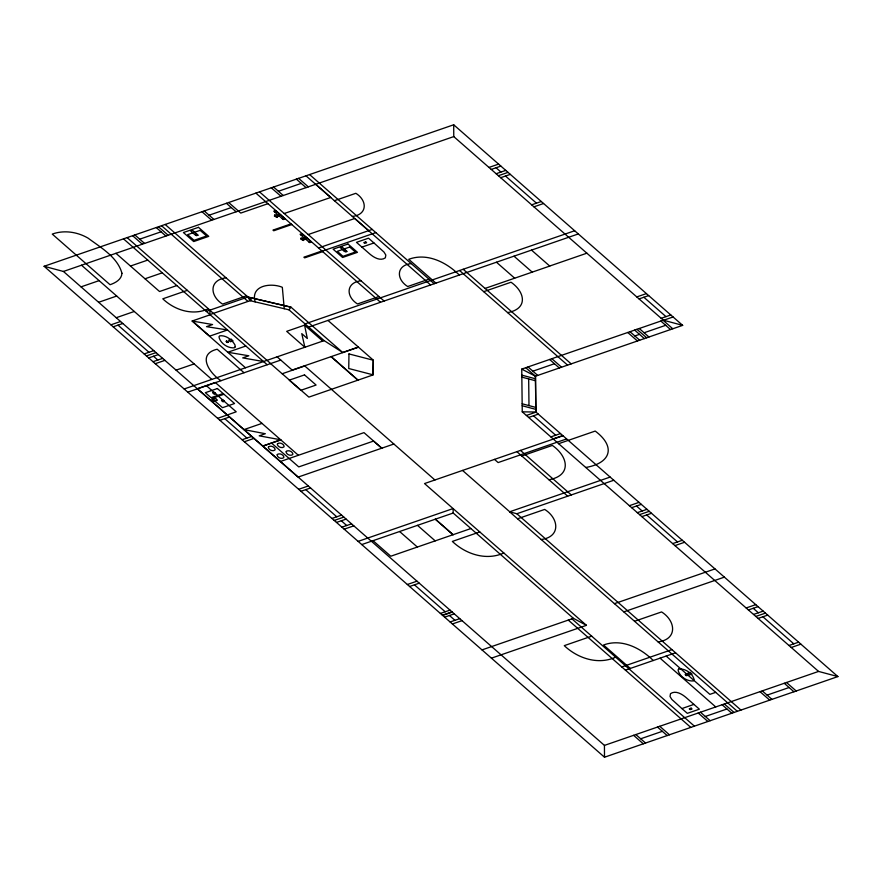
<?xml version="1.0" encoding="UTF-8"?>
<svg xmlns="http://www.w3.org/2000/svg" width="882" height="882" viewBox="0 0 882 882"><rect width="100%" height="100%" fill="white"/><g stroke="black" fill="none" stroke-linecap="round" stroke-linejoin="round"><path stroke-width="1.32" d="M288.987 309.825L290.983 307.168L342.822 352.579L324.124 340.606L288.987 309.825L250.124 300.685L247.875 297.025L206.3 311.39M483.722 291.666L511.042 282.229C525.485 292.306 527.976 308.998 507.602 312.592M44.1 266.287L453.701 124.781L682.668 325.359L535.451 376.217L521.747 369.106L522.254 411.839L818.573 671.423L837.9 676.582L604.501 757.219L44.1 266.287L63.427 271.458L604.435 745.4L604.501 757.219M139.731 239.176L161.075 231.801M209.089 215.208L231.271 207.546M278.403 191.273L301.214 183.39M63.427 271.458L453.767 136.6L663.462 320.298L673.087 316.969M267.963 203.676L240.753 213.08L228.681 202.518M274.732 212.044L276.606 211.437M130.47 266.044L147.735 260.091M279.969 214.381L274.721 215.197L274.379 216.035L277.113 217.391L278.194 215.991L280.785 215.098M284.225 213.521L330.761 197.447L315.745 184.294M81.045 286.859L99.104 280.63M282.339 218.703L284.18 218.075M334.399 200.71L355.854 193.301C367.485 200.545 367.596 214.679 352.37 216.454M291.016 223.885L272.957 230.114L273.718 230.775L291.766 224.546M145.012 278.778L162.266 272.825M98.652 302.283L116.7 296.043M488.97 167.437L498.595 164.107M491.241 169.432L500.866 166.103M301.082 235.13L302.945 234.524M308.215 234.546L354.751 218.471L368.676 230.654M306.308 237.467L300.971 238.294L300.729 239.121L303.452 240.466L304.544 239.077L307.134 238.184M496.136 173.721L505.761 170.391M176.808 285.559L159.543 291.523L115.939 253.31M498.407 175.705L508.032 172.376M308.689 241.789L310.519 241.15M500.678 177.701L510.303 174.371M187.315 290.343L162.784 298.822C174.691 310.144 192.849 316.043 208.373 308.799M226.057 277.819C208.802 279.969 209.718 296.065 222.584 304.092L246.585 295.801M116.248 317.707L134.307 311.467M318.523 247.985L372.226 229.43M321.93 250.962L303.871 257.202L304.632 257.864L322.68 251.624M322.162 251.172L375.853 232.616M110.923 324.819L120.547 321.5M113.194 326.814L122.819 323.485M344.531 251.381L346.339 250.764L342.095 247.037L340.298 247.666C342.15 248.426 344.895 253.685 347.144 251.458L344.774 250.069L344.41 251.26M361.918 247.114L373.957 242.958L384.012 252.087L385.82 255.03L385.346 257.853C380.263 261.436 373.781 257.412 369.723 253.95L356.471 242.341L368.5 238.184L373.957 242.958M245.494 367.772L192.122 321.026L210.17 314.786M531.659 204.833L541.283 201.504M533.93 206.829L543.555 203.499M144.163 353.947L153.788 350.617M360.992 280.774C345.733 282.549 345.854 296.716 357.508 303.959L378.995 296.539M411.188 263.564C396.073 265.317 396.128 279.329 407.693 286.529L428.994 279.164M146.434 355.931L156.059 352.602M209.464 336.218L227.512 329.978L206.509 326.649L212.584 324.543L192.122 321.026M148.705 357.927L158.33 354.597M153.005 361.697L162.641 358.368M155.276 363.682L164.912 360.363M305.04 323.892L574.667 230.753M304.566 325.16L286.683 331.334L304.863 347.265L301.776 333.639L307.322 338.501L304.566 325.16L322.746 341.091M176.08 370.142L194.161 363.902M245.835 346.02L227.776 352.26L248.823 355.777L242.693 357.894L263.542 361.543M308.678 327.079L578.305 233.939M184.14 388.973L324.124 340.606M549.707 266.033L586.916 253.178M485.045 288.425L549.751 266.077L531.526 250.113M187.778 392.159L280.774 360.077M342.69 352.469L358.368 347.056L327.961 320.42M292.185 370.076L358.511 347.188L373.262 360.11L373.097 374.916L308.876 397.12L282.196 373.748M304.742 365.953L282.152 373.759L270.565 363.605M217.656 418.333L236.222 411.806L206.333 385.621M219.938 420.317L229.563 416.999M261.976 423.393L243.983 429.611L265.328 433.724L259.209 435.84L280.697 439.787L262.737 446.038M636.782 296.925L646.407 293.596M639.053 298.921L648.678 295.591M242.098 439.732L251.723 436.414M244.369 441.728L253.994 438.398M262.781 446.138L280.796 439.909M661.18 318.303L670.816 314.973M521.747 369.106L663.341 320.188L682.668 325.359M532.893 371.179L554.458 363.726M634.842 335.954L639.516 334.344M644.114 332.757L665.678 325.304M280.344 461.518L363.99 432.632L381.752 448.199M393.857 444.021L298.105 477.096L197.336 388.73L215.318 382.512L298.392 455.288M298.678 489.301L308.303 485.971M300.949 491.296L310.574 487.967M526.4 415.466L536.024 412.137M528.671 417.451L538.296 414.132M550.864 436.899L560.5 433.569M553.146 438.894L562.771 435.565M562.97 435.741L424.529 483.568L586.442 625.338L491.439 658.159M331.952 518.451L341.577 515.121M566.608 438.927L498.132 462.576L494.493 459.39M334.223 520.446L343.848 517.117M521.802 455.983L552.364 445.421C568.35 456.6 571.911 475.574 548.946 479.753M558.637 443.701L595.218 431.066C616.154 446.744 610.939 463.127 585.78 467.482M336.494 522.431L346.119 519.112M341.907 527.182L351.543 523.853M344.189 529.167L353.814 525.848M358.125 541.383L453.139 508.561L453.161 512.993L573.399 618.326L586.442 625.338M361.763 544.569L453.205 513.026M737.341 711.322L509.598 511.814L610.146 477.074M470.911 528.538L390.792 556.222L373.086 540.71M509.598 511.814L516.841 513.743L613.784 480.26M517.558 518.781L544.69 509.421C559.078 518.418 560.941 536.918 541.239 539.53M479.819 531.934L452.356 541.427C465.795 554.172 486.236 561.029 503.843 552.981M629.395 505.695L639.02 502.365M407.352 584.501L416.977 581.183M631.666 507.679L641.291 504.361M409.623 586.497L419.248 583.167M637.344 512.663L646.98 509.333M639.593 514.625L649.24 511.317M641.864 516.62L651.489 513.291M440.394 613.453L450.018 610.124M442.367 615.173L451.992 611.854M442.665 615.438L452.29 612.119M444.638 617.168L454.263 613.839M672.679 543.61L682.304 540.28M450.129 621.975L459.754 618.646M674.951 545.594L684.575 542.276M452.4 623.971L462.025 620.641M614.434 603.652L714.982 568.912M482.002 649.902L573.399 618.326M623.817 611.865L724.376 577.137M634.544 621.27L661.577 611.932C675.921 620.895 677.751 639.329 658.126 641.931M591.69 636.165L564.271 645.646C577.688 658.369 598.095 665.215 615.658 657.178M746.15 607.963L755.775 604.644M748.421 609.958L758.046 606.629M753.548 614.445L763.173 611.127M755.819 616.441L765.444 613.111M758.09 618.436L767.715 615.107M621.788 666.946L671.941 649.615M625.415 670.133L675.579 652.801M788.982 645.492L798.618 642.173M791.253 647.487L800.878 644.158M715.655 692.37L709.878 694.366L666.153 656.065M681.896 708.566L687.343 713.34L699.371 709.183L686.119 697.574C682.062 694.112 675.579 690.077 670.496 693.671L670.022 696.493L671.83 699.437L681.896 708.566L693.925 704.409M604.435 745.4L818.573 671.423M640.707 738.785L662.338 731.31M705.313 716.471L726.955 708.996M767.108 695.115L789.103 687.519M522.254 411.839L535.881 412.015L837.9 676.582M248.14 297.168L290.983 307.168L247.875 297.025M521.824 375.159L535.484 378.786M521.846 377.121L535.506 380.748M522.155 403.791L535.826 407.418M522.188 405.753L535.848 409.38M214.613 392.843C211.757 391.619 214.877 395.147 214.822 393.03M223.466 400.604C220.61 399.381 223.73 402.898 223.675 400.792M381.829 448.166L373.56 441.066L298.755 466.909L271.469 443.018M496.059 167.767L500.943 172.056M505.496 176.036L536.465 203.169M643.871 297.256L665.998 316.638M663.088 320.276L672.79 328.765M660.838 321.059L670.529 329.548M639.263 328.512L648.965 337.001M636.925 329.317L646.704 337.784M634.665 330.1L644.356 338.589M630.002 331.709L639.693 340.209M627.741 332.492L637.432 340.981M514.03 256.21L532.21 272.13M496.5 262.263L514.68 278.194M463.182 269.264L571.172 363.869M459.566 270.509L567.567 365.126M459.313 275.041C446.347 262.197 427.02 252.472 408.741 259.308L435.917 283.122M551.867 358.698L561.558 367.199M549.618 359.481L559.309 367.97M309.593 174.57L434.198 283.717M528.042 366.934L537.733 375.423M525.782 367.717L535.473 376.206L535.881 412.015L535.451 376.217M305.988 175.816L430.581 284.963M298.623 178.362L308.314 186.852M296.363 179.134L306.065 187.634M273.552 187.017L283.243 195.517M533.489 415.786L555.682 435.234M636.484 506.014L642.162 510.998M646.682 514.956L677.497 541.945M753.228 608.293L758.355 612.781M762.908 616.772L793.8 643.838M271.292 187.8L280.994 196.289M259.506 191.868L384.111 301.027M255.901 193.114L380.495 302.272M278.128 215.021L273.74 211.173L275.57 210.533L285.14 218.923L283.309 219.552L278.944 215.737M304.477 238.096L300.089 234.248L301.92 233.62L311.489 242.01L309.659 242.638L305.293 238.813M277.554 215.219L278.37 215.936M303.904 238.294L304.72 239.011M786.512 682.492L796.203 690.992M520.49 450.415L571.304 494.934M784.252 683.274L793.954 691.775M516.874 451.661L567.688 496.18M226.42 203.301L236.122 211.801M762.269 690.871L771.959 699.371M760.008 691.653L769.71 700.143M204.238 210.963L213.94 219.464M201.989 211.746L211.68 220.235M516.841 513.743L740.957 710.076M462.543 470.437L509.719 511.769M331.235 356.626L358.081 380.142M331.037 356.67L357.872 380.175M724.365 703.968L734.056 712.458M722.104 704.74L731.806 713.24M165.155 224.469L251.579 300.189L209.938 314.576L209.916 310.144L127.118 237.611M660.056 658.159L715.721 706.934M161.538 225.715L247.974 301.435M158.484 226.773L168.186 235.262M653.253 660.519C640.508 647.873 621.523 638.281 603.531 645.007L630.288 668.446M156.235 227.556L165.926 236.045M700.462 712.215L710.164 720.715M304.566 365.798L434.914 479.984M698.213 712.998L707.904 721.498M277.102 356.857L292.361 370.231M134.88 234.932L144.571 243.421M571.911 618.844L694.41 726.162M132.62 235.703L142.311 244.204M568.295 620.09L690.793 727.407M209.762 310.188L270.642 363.527M123.502 238.857L267.18 364.718M659.747 726.283L669.449 734.783M657.487 727.066L667.189 735.566M193.081 321.643L208.869 335.469M244.016 372.722L217.181 349.217C196.344 354.222 209.662 373.461 220.974 380.682M417.506 525.363L435.212 540.875M635.856 734.541L645.547 743.041M633.607 735.323L643.298 743.813M399.645 531.537L417.351 547.049M81.508 265.206L211.812 379.403M118.012 325.149L148.97 352.282M153.523 356.262L157.823 360.032M224.745 418.663L246.905 438.067M305.767 489.631L336.77 516.786M341.312 520.766L346.725 525.518M414.441 584.832L445.212 611.788M449.456 615.504L454.936 620.311M255.141 301.865C250.323 285.239 271.017 282.549 282.328 287.289L284.258 308.722M528.671 378.929L528.991 405.61M453.701 124.781L453.767 136.6M348.974 353.925L348.743 368.522L373.031 374.817L373.262 360.22L348.974 353.925M687.332 675.458C684.851 676.836 684.487 671.742 687.332 675.458M685.457 674.443L686.802 675.458L685.457 674.443M228.273 342.315C225.759 343.726 225.428 338.589 228.273 342.315M227.754 342.106L226.387 341.312L227.754 342.106M121.948 273.266C121.639 279.561 115.344 282.89 110.052 284.721L52.258 234.094C64.099 229.816 77.462 231.9 88.178 238.206C100.945 247.699 117.538 257.103 121.948 273.266M268.547 446.799L268.304 447.516C268.911 450.063 272.77 451.65 274.886 450.063L275.14 449.346C274.534 446.799 270.675 445.212 268.547 446.799M277.532 443.69L277.29 444.407C277.896 446.965 281.755 448.552 283.883 446.953L284.125 446.237C283.519 443.69 279.66 442.103 277.532 443.69M277.323 454.484L277.08 455.2C277.676 457.747 281.545 459.335 283.662 457.747L283.905 457.03C283.298 454.484 279.44 452.896 277.323 454.484M286.308 451.375L286.066 452.091C286.672 454.649 290.531 456.237 292.648 454.638L292.901 453.921C292.284 451.375 288.436 449.787 286.308 451.375M197.314 234.998L195.606 234.546L197.314 234.998M346.505 251.293L344.796 250.83L346.505 251.293M197.954 235.174L196.465 235.692L194.966 234.369L196.454 233.862L197.954 235.174M215.605 393.548L214.117 394.067L212.617 392.744L214.106 392.236L215.605 393.548M224.458 401.299L222.97 401.817L221.47 400.505L222.959 399.987L224.458 401.299M678.743 668.997L678.06 669.901C679.195 676.373 687.111 681.665 693.506 680.915L694.2 680.011C693.065 673.528 685.149 668.247 678.743 668.997M235.163 346.869L234.458 347.784C228.041 348.566 220.037 343.296 218.968 336.77L219.673 335.855C225.869 334.94 232.175 339.791 235.031 345.083L235.163 346.869M198.472 227.335L183.412 232.539L193.698 241.558L208.769 236.354L198.472 227.335M192.552 230.423L190.744 231.051L194.988 234.766L196.796 234.138L192.552 230.423M200.159 230.345L187.601 234.678L194.04 240.323L206.597 235.99L200.159 230.345M276.309 212.099L275.669 211.757L276.309 212.099M282.968 217.931L282.968 217.931M302.647 235.174L302.019 234.844L302.647 235.174M309.317 241.018L309.317 241.018M348.015 244.038L333.12 249.187L342.591 257.478L357.475 252.329L348.015 244.038M349.713 247.037L337.299 251.326L342.988 256.32L355.402 252.031L349.713 247.037M365.71 241.911L363.792 242.572L364.718 243.377L366.625 242.715L365.71 241.911M231.205 339.272L228.592 340.187L230.4 341.775L233.024 340.871L231.205 339.272M217.391 388.532L205.341 392.688L211.052 397.694L223.102 393.526L217.391 388.532M223.984 394.276L211.945 398.432L222.507 407.693L234.557 403.526L223.984 394.276M215.627 398.554L211.415 400.009L213.235 401.608L217.446 400.152L215.627 398.554M304.51 374.894L289.263 380.153L300.85 390.307L316.098 385.037L304.51 374.894M690.198 672.437L687.618 673.33L689.437 674.928L692.017 674.035L690.198 672.437M691.135 708.147L689.217 708.808L690.143 709.613L692.05 708.952L691.135 708.147M274.721 215.197L277.146 217.358L274.688 215.208M303.496 240.433L301.038 238.305L303.496 240.433M453.061 534.712L435.355 519.2L453.061 534.712"/></g></svg>
